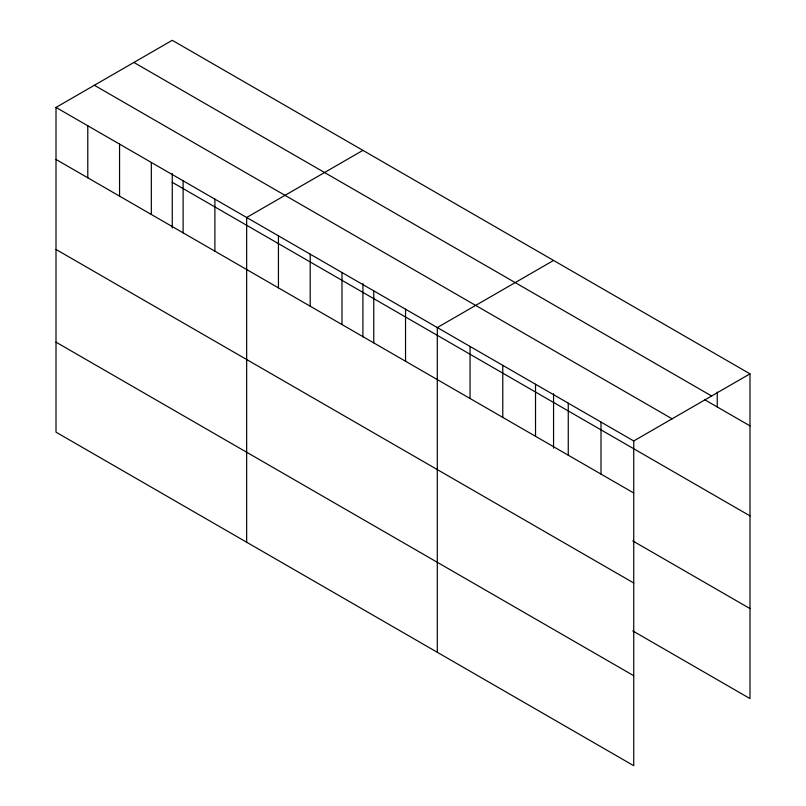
<?xml version="1.0" encoding="UTF-8"?>
<svg xmlns="http://www.w3.org/2000/svg" width="806" height="806" viewBox="0 0 806 806"><rect width="100%" height="100%" fill="white"/><g stroke="black" fill="none" stroke-linecap="round" stroke-linejoin="round"><path stroke-width="1.21" d="M56.007 107.42L633.738 440.963L633.738 765.7L56.007 432.157L56.007 107.42L172.262 40.3L749.993 373.843L749.993 698.58L632.77 630.907M362.912 150.369L246.656 217.489L246.656 542.226M553.561 260.439L437.305 327.558L437.305 652.296M633.738 440.963L749.993 373.843M133.897 62.445L711.627 395.998M704.575 399.665L749.993 425.88M94.373 85.265L672.103 418.818M172.262 182.327L749.993 515.87M56.007 159.447L633.738 493M632.77 540.917L749.993 608.59M56.007 249.447L633.738 582.99M56.007 342.157L633.738 675.71M717.249 392.109L717.249 406.98M600.994 422.062L600.994 474.099M568.26 403.161L568.26 455.199M553.561 393.711L553.561 448.207M535.527 384.26L535.527 436.288M502.783 365.36L502.783 417.387M470.049 346.459L470.049 398.486M405.539 309.212L405.539 361.249M373.762 290.865L373.762 342.903M362.912 283.641L362.912 336.898M341.986 272.519L341.986 324.556M310.209 254.182L310.209 306.209M278.433 235.836L278.433 287.863M214.89 199.142L214.89 251.17M183.113 180.796L183.113 232.833M172.262 173.572L172.262 228.068M151.337 162.449L151.337 214.487M119.56 144.113L119.56 196.14M87.783 125.766L87.783 177.794"/></g></svg>
